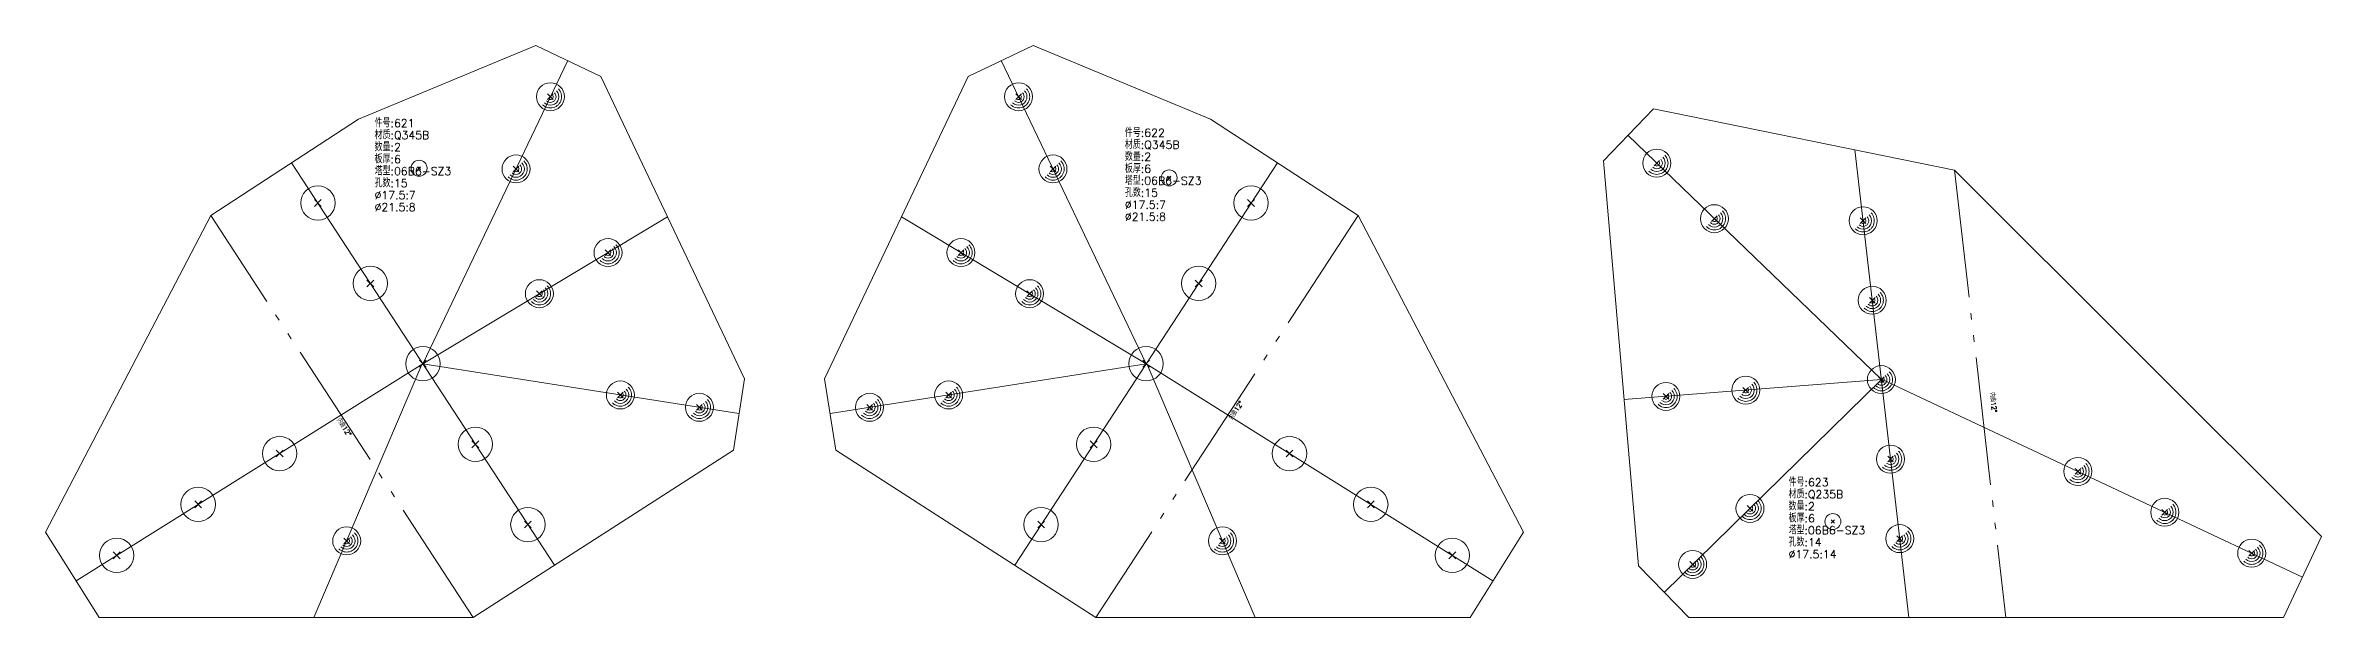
# Model space of a CAD drawing. Extents: x 0 to 24836, y -11 to 587.
# Drawn here: x 10915 to 12337, y 0 to 358 of the extents above; entities that cross this region are included whole.
import ezdxf
from ezdxf.enums import TextEntityAlignment as Align

# ---------------------------------------------------------------- set-up
doc = ezdxf.new("R2010")
doc.units = 0
doc.header["$LTSCALE"] = 20
doc.header["$MEASUREMENT"] = 0
doc.linetypes.add('制弯线', pattern=[5.9, 4, -0.5, 0.2, -0.5, 0.2, -0.5])
for name, color, linetype, lineweight in [('1', 7, 'CONTINUOUS', 25), ('2', 7, 'CONTINUOUS', 25), ('5', 7, 'CONTINUOUS', 25)]:
    doc.layers.add(name, color=color, linetype=linetype, lineweight=lineweight)
doc.styles.get("Standard").update_dxf_attribs({"font": 'simplex', "width": 0.7, "bigfont": 'gbhzfs.shx'})

# ---------------------------------------------------------------- blocks, each defined once
blk = doc.blocks.new('板孔21.5')
at = {"layer": '5', "color": 7, "linetype": 'Continuous', "lineweight": 13}
for p, q in [((-0.2, -0.2), (0.2, 0.2)), ((-0.2, 0.2), (0.2, -0.2))]:
    blk.add_line(p, q, dxfattribs=at)
blk.add_circle((0, 0), 1, dxfattribs=at)
blk = doc.blocks.new('板孔17.5')
at = {"layer": '5', "color": 7, "linetype": 'Continuous', "lineweight": 13}
for p, q in [((-0.2, -0.2), (0.2, 0.2)), ((-0.2, 0.2), (0.2, -0.2))]:
    blk.add_line(p, q, dxfattribs=at)
blk.add_circle((0, 0), 1, dxfattribs=at)
for radius in [0.8, 0.6, 0.4, 0.2]:
    blk.add_arc((0, 0), radius, 225, 45, dxfattribs=at)

msp = doc.modelspace()

# ---------------------------------------------------------------- linework, layer by layer
at = {"layer": '1', "color": 7, "linetype": 'Continuous', "lineweight": 18}
for p, q in [((11221.7, 357.5), (11110.9, 311.5)), ((11262.3, 338.1), (11221.7, 357.5)), ((11532.4, 357.5), (11491.8, 338.1)), ((11643.2, 311.5), (11532.4, 357.5)), ((11352.1, 149.2), (11262.3, 338.1)), ((11491.8, 338.1), (11402.1, 149.2)), ((11920, 317.9), (11888.8, 285.5)), ((12108.1, 279.7), (11920, 317.9)), ((11110.9, 311.5), (11018.6, 251.2)), ((11735.5, 251.2), (11643.2, 311.5)), ((11888.8, 285.5), (11910.6, 32.2)), ((12337.4, 50.7), (12108.1, 279.7)), ((11018.6, 251.2), (10915.3, 53.4)), ((11838.8, 53.4), (11735.5, 251.2)), ((11345.1, 104.7), (11352.1, 149.2)), ((11402.1, 149.2), (11409.1, 104.7)), ((11182.6, 0), (11345.1, 104.7)), ((11409.1, 104.7), (11571.5, 0)), ((10915.3, 53.4), (10948.8, 0)), ((11805.4, 0), (11838.8, 53.4)), ((12313.6, 0), (12337.4, 50.7)), ((11910.6, 32.2), (11942.1, 0)), ((10948.8, 0), (11182.6, 0)), ((11571.5, 0), (11805.4, 0)), ((11942.1, 0), (12313.6, 0))]:
    msp.add_line(p, q, dxfattribs=at)
at = {"layer": '2', "color": 9, "linetype": 'Continuous', "lineweight": 13}
for p, q in [((11151.1, 158.6), (11241.6, 348.1)), ((11603, 158.6), (11512.5, 348.1)), ((12062.4, 148.7), (11904.1, 301.4)), ((12045.9, 292.4), (12079.5, 0)), ((11233.3, 32.7), (11069.1, 284.2)), ((11520.9, 32.7), (11685, 284.2)), ((11151.1, 158.6), (11304, 250.5)), ((11603, 158.6), (11450.1, 250.5)), ((11151.1, 158.6), (10934.4, 22.9)), ((11150.5, 158.2), (11083, 0)), ((11151.1, 158.6), (11348.6, 127.5)), ((11603, 158.6), (11405.5, 127.5)), ((11603, 158.6), (11819.7, 22.9)), ((11603.6, 158.2), (11671.1, 0)), ((12062.4, 148.7), (11901.6, 136.2)), ((12062.4, 148.7), (11926.7, 15.7)), ((12062.4, 149), (12325.5, 25.3))]:
    msp.add_line(p, q, dxfattribs=at)
at = {"layer": '2', "color": 7, "linetype": 'Continuous', "lineweight": 13}
for p, q in [((11149.7, 281.8), (11147.7, 279.8)), ((11147.7, 281.8), (11149.7, 279.8)), ((11618.4, 275.8), (11616.4, 273.8)), ((11616.4, 275.8), (11618.4, 273.8)), ((12033.1, 61), (12031.1, 59)), ((12031.1, 61), (12033.1, 59))]:
    msp.add_line(p, q, dxfattribs=at)
at = {"layer": '2', "color": 190, "linetype": '制弯线', "lineweight": 13}
for p, q in [((12108.1, 279.7), (12140.2, 0)), ((11182.6, 0), (11018.6, 251.2)), ((11735.5, 251.2), (11571.5, 0))]:
    msp.add_line(p, q, dxfattribs=at)
at = {"layer": '2', "color": 7, "linetype": 'Continuous', "lineweight": 13}
for centre in [(11148.7, 280.8), (11617.4, 274.8), (12032.1, 60)]:
    msp.add_circle(centre, 5, dxfattribs=at)

# ---------------------------------------------------------------- block references
at = {"layer": '1', "color": 7, "linetype": 'Continuous', "lineweight": 13}
for name, p, xscale, yscale, zscale in [('板孔17.5', (11230.8, 325.5), 8.75, 8.75, 8.75), ('板孔17.5', (11523.3, 325.5), 8.75, 8.75, 8.75), ('板孔17.5', (11209.3, 280.4), 8.75, 8.75, 8.75), ('板孔17.5', (11544.8, 280.4), 8.75, 8.75, 8.75), ('板孔17.5', (11922.1, 284), 8.75, 8.75, 8.75), ('板孔21.5', (11085.5, 259.1), 10.75, 10.75, 10.75), ('板孔21.5', (11668.6, 259.1), 10.75, 10.75, 10.75), ('板孔17.5', (11958.1, 249.3), 8.75, 8.75, 8.75), ('板孔17.5', (12051, 248), 8.75, 8.75, 8.75), ('板孔17.5', (11266.8, 228.1), 8.75, 8.75, 8.75), ('板孔17.5', (11487.3, 228.1), 8.75, 8.75, 8.75), ('板孔21.5', (11118.3, 208.8), 10.75, 10.75, 10.75), ('板孔21.5', (11635.8, 208.8), 10.75, 10.75, 10.75), ('板孔17.5', (11223.9, 202.4), 8.75, 8.75, 8.75), ('板孔17.5', (11530.2, 202.4), 8.75, 8.75, 8.75), ('板孔17.5', (12056.7, 198.3), 8.75, 8.75, 8.75), ('板孔21.5', (11151.1, 158.6), 10.75, 10.75, 10.75), ('板孔21.5', (11603, 158.6), 10.75, 10.75, 10.75), ('板孔17.5', (12062.4, 148.7), 8.75, 8.75, 8.75), ('板孔17.5', (11274.5, 139.1), 8.75, 8.75, 8.75), ('板孔17.5', (11479.6, 139.1), 8.75, 8.75, 8.75), ('板孔17.5', (11927.8, 138.2), 8.75, 8.75, 8.75), ('板孔17.5', (11977.7, 142.1), 8.75, 8.75, 8.75), ('板孔17.5', (11323.9, 131.4), 8.75, 8.75, 8.75), ('板孔17.5', (11430.2, 131.4), 8.75, 8.75, 8.75), ('板孔21.5', (11183.9, 108.3), 10.75, 10.75, 10.75), ('板孔21.5', (11570.2, 108.3), 10.75, 10.75, 10.75), ('板孔21.5', (11061.6, 102.5), 10.75, 10.75, 10.75), ('板孔21.5', (11692.6, 102.5), 10.75, 10.75, 10.75), ('板孔17.5', (12068.1, 99), 8.75, 8.75, 8.75), ('板孔17.5', (12185.2, 91.3), 8.75, 8.75, 8.75), ('板孔21.5', (11010.7, 70.7), 10.75, 10.75, 10.75), ('板孔21.5', (11743.4, 70.7), 10.75, 10.75, 10.75), ('板孔17.5', (11980.3, 68.2), 8.75, 8.75, 8.75), ('板孔17.5', (12239.5, 65.8), 8.75, 8.75, 8.75), ('板孔21.5', (11216.7, 58.1), 10.75, 10.75, 10.75), ('板孔21.5', (11537.4, 58.1), 10.75, 10.75, 10.75), ('板孔17.5', (12073.9, 49.3), 8.75, 8.75, 8.75), ('板孔21.5', (10959.8, 38.8), 10.75, 10.75, 10.75), ('板孔17.5', (11103.5, 47.9), 8.75, 8.75, 8.75), ('板孔17.5', (11650.7, 47.9), 8.75, 8.75, 8.75), ('板孔21.5', (11794.3, 38.8), 10.75, 10.75, 10.75), ('板孔17.5', (12293.8, 40.2), 8.75, 8.75, 8.75), ('板孔17.5', (11944.5, 33.2), 8.75, 8.75, 8.75)]:
    msp.add_blockref(name, p, dxfattribs=dict(at, xscale=xscale, yscale=yscale, zscale=zscale))

# ---------------------------------------------------------------- texts
at = {"layer": '2', "color": 7, "linetype": 'Continuous', "lineweight": 13}
for s, p in [('材质:Q345B', (11120.9, 297.5)), ('件号:621', (11120.9, 305)), ('件号:622', (11589.7, 299)), ('数量:2', (11120.9, 290)), ('板厚:6', (11120.9, 282.5)), ('材质:Q345B', (11589.7, 291.5)), ('数量:2', (11589.7, 284)), ('塔型:06B6-SZ3', (11120.9, 275)), ('孔数:15', (11120.9, 267.5)), ('板厚:6', (11589.7, 276.5)), ('塔型:06B6-SZ3', (11589.7, 269)), ('%%c17.5:7', (11120.9, 260)), ('%%c21.5:8', (11120.9, 252.5)), ('孔数:15', (11589.7, 261.5)), ('%%c17.5:7', (11589.7, 254)), ('%%c21.5:8', (11589.7, 246.5)), ('件号:623', (12004.4, 80.5)), ('材质:Q235B', (12004.4, 73)), ('数量:2', (12004.4, 65.5)), ('板厚:6', (12004.4, 58)), ('塔型:06B6-SZ3', (12004.4, 50.5)), ('孔数:14', (12004.4, 43)), ('%%c17.5:14', (12004.4, 35.5))]:
    msp.add_text(s, height=5, dxfattribs=at).set_placement(p, align=Align.BOTTOM_LEFT)
for rotation, p in [(57, (11657.7, 122.9)), (278, (12129.1, 140.4)), (304, (11096.4, 122.9))]:
    msp.add_text('内曲12%%d', height=3, rotation=rotation, dxfattribs=at).set_placement(p, align=Align.BOTTOM_LEFT)

doc.saveas('drawing.dxf')
